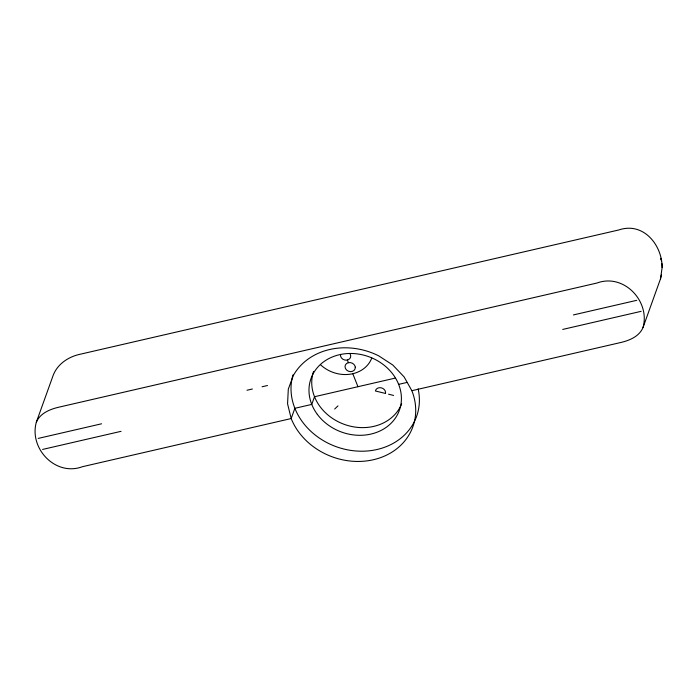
<?xml version="1.0" encoding="UTF-8"?>
<svg xmlns="http://www.w3.org/2000/svg" width="697" height="697" viewBox="0 0 697 697"><rect width="100%" height="100%" fill="white"/><g stroke="black" fill="none" stroke-linecap="round" stroke-linejoin="round"><path stroke-width="1.05" d="M662.15 267.378L660.521 278.791L643.017 327.546C639.254 336.468 629.443 340.502 620.618 342.541L411.857 390.703A65.222 55.655 19.8 0 1 373.444 459.724A65.222 55.655 19.8 0 1 291.18 418.548L82.412 466.711C55.446 476.731 28.934 448.354 36.331 422.208L53.129 375.483C57.459 363.851 68.768 356.542 80.564 354.154L618.77 229.975C643.218 221.611 662.054 244.743 662.15 267.378L661.906 263.579M660.521 278.791L661.383 275.001M643.017 327.546C650.423 301.4 623.911 273.015 596.937 283.034L58.74 407.214C49.914 409.244 40.095 413.286 36.331 422.208M334.673 409.043L337.975 405.872M38.213 438.413L101.57 423.793M246.982 390.25L252.41 388.996M262.063 386.765L267.491 385.511M573.404 314.931L636.753 300.32M42.595 449.434L121.034 431.338M562.706 329.428L641.144 311.332M395.042 378.149L314.513 396.732L311.759 404.408L294.866 408.311L291.18 418.548L287.565 403.816L288.305 389.135L293.35 375.509A65.222 55.655 19.8 0 1 378.68 355.827L392.803 365.019L404.121 376.92L411.857 390.703M398.64 384.361L407.092 382.418M388.551 394.206L393.613 395.443M347.35 360.035L348.404 362.693M352.787 373.705L357.962 386.704M661.244 259.807L660.887 258.326L661.523 261.009M418.13 388.839A65.222 55.655 19.8 0 1 353.571 450.759A65.222 55.655 19.8 0 1 292.993 374.864M401.655 403.885A46.96 40.069 19.8 0 1 344.039 424.281A46.96 40.069 19.8 0 1 313.528 371.501M349.798 353.414A5.219 4.452 19.8 0 1 346.705 360.149A5.219 4.452 19.8 0 1 340.537 354.39M371.762 358.049A31.574 26.939 19.8 0 1 320.637 364.845M385.511 393.457L375.404 390.982A5.219 4.452 19.8 0 1 381.355 387.846A5.219 4.452 19.8 0 1 385.511 393.457M355.27 367.162L354.982 365.986A5.219 4.452 19.8 0 0 346.522 363.573A5.219 4.452 19.8 0 0 348.395 371.187A5.219 4.452 19.8 0 0 355.27 367.162M317.318 414.332A46.96 40.069 19.8 0 0 397.081 415.351A46.96 40.069 19.8 0 0 351.192 353.475A46.96 40.069 19.8 0 0 317.318 414.332"/></g></svg>
